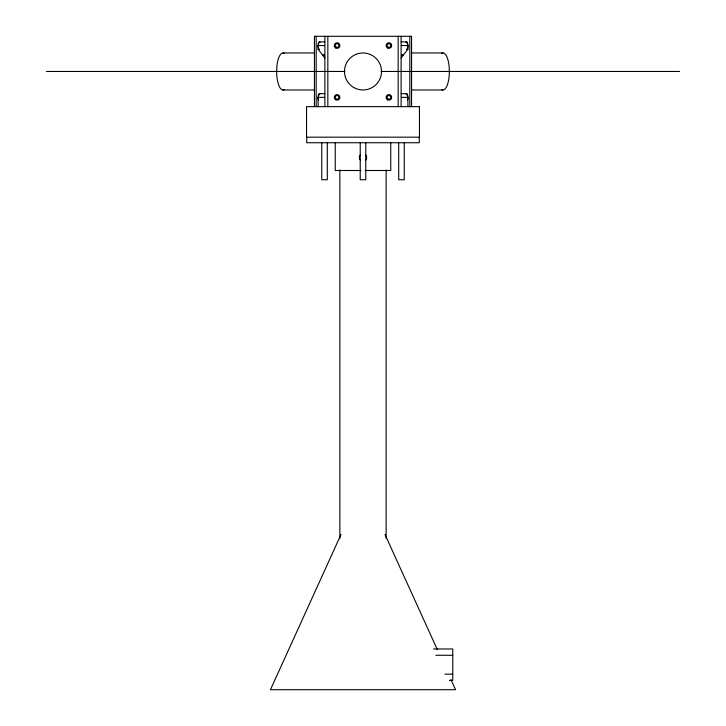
<?xml version="1.0" encoding="UTF-8"?>
<svg xmlns="http://www.w3.org/2000/svg" width="726" height="726" viewBox="0 0 726 726"><rect width="100%" height="100%" fill="white"/><g stroke="black" fill="none" stroke-linecap="round" stroke-linejoin="round"><path stroke-width="1.09" d="M341.029 534.427L270.453 689.7L455.547 689.7L450.873 679.418M401.088 57.98L407.912 49.259L407.912 45.556L401.396 45.556M319.349 41.854L324.785 41.854M401.215 41.854L406.651 41.854M324.604 45.556L318.088 45.556L318.088 49.259L324.912 57.98M318.088 49.259L319.349 49.259M406.651 49.259L407.912 49.259M282.986 52.962L314.213 52.962M411.787 52.962L443.014 52.962M322.435 54.813L324.604 54.813M401.396 54.813L403.565 54.813M46.437 71.466L344.886 71.466M381.114 71.466L679.563 71.466M282.986 89.979L314.213 89.979M411.787 89.979L443.014 89.979M319.349 93.681L324.785 93.681M401.215 93.681L406.651 93.681M324.604 97.384L318.088 97.384L318.088 106.64M401.396 97.384L407.912 97.384L407.912 106.64M360.922 170.501L335.24 170.501L335.24 142.732M365.078 170.501L390.76 170.501L390.76 142.732M433.54 648.98L452.77 648.98L452.77 680.443L449.376 680.443M435.809 655.269L452.77 655.269M444.856 674.155L452.77 674.155M384.971 534.427L437.324 649.598M419.274 137.178L419.274 142.732L306.726 142.732L306.726 137.178M411.551 106.64L411.551 36.3L314.449 36.3L314.449 106.64M409.818 36.3L409.818 106.64M404.246 142.895L404.246 179.749L398.71 179.749L398.692 142.895M401.115 36.3L401.115 106.64M398.166 36.3L398.166 106.64M386.141 169.948L386.141 538.529M365.777 142.895L365.777 179.749L360.232 179.749L360.223 142.895M339.859 169.948L339.859 538.529M327.834 36.3L327.834 106.64M327.308 142.895L327.308 179.749L321.763 179.749L321.754 142.895M324.885 36.3L324.885 106.64M316.182 36.3L316.182 106.64M365.532 154.874A3.694 3.657 0 0 1 365.532 160.201M360.468 160.201A3.694 3.657 0 0 1 360.468 154.874M406.124 94.017A3.703 1.27 -90 0 1 407.694 95.269A3.703 1.27 -90 0 1 407.549 99.997M406.923 49.168A3.703 1.27 90 0 0 407.095 49.023A3.703 1.27 -90 0 1 406.878 49.196M405.97 42.444A3.703 1.27 -90 0 1 407.64 43.233A3.703 1.27 -90 0 1 407.549 48.17M441.662 53.379A18.513 6.334 -90 0 1 449.34 71.466A18.513 6.334 -90 0 1 441.662 89.552M406.732 94.616A2.777 0.953 -90 0 1 407.531 98.4M406.914 42.888A2.777 0.953 -90 0 1 407.531 46.573M318.451 99.997A3.703 1.27 -90 0 1 318.306 95.269A3.703 1.27 -90 0 1 319.876 94.017M318.451 48.17A3.703 1.27 -90 0 1 318.36 43.233A3.703 1.27 -90 0 1 320.03 42.444M319.122 49.196A3.703 1.27 -90 0 1 318.886 48.996M284.338 89.552A18.513 6.334 -90 0 1 276.66 71.466A18.513 6.334 -90 0 1 284.338 53.379M318.469 98.4A2.777 0.953 -90 0 1 319.268 94.616M318.469 46.573A2.777 0.953 -90 0 1 319.086 42.888M419.456 106.64L306.544 106.64L306.544 137.178L419.456 137.178L419.456 106.64M336.156 98.99A1.851 1.851 0 0 0 338.933 97.384A1.851 1.851 0 0 0 336.156 95.778A1.851 1.851 0 0 0 336.156 98.99M387.993 98.99A1.851 1.851 0 0 0 390.76 97.384A1.851 1.851 0 0 0 387.993 95.778A1.851 1.851 0 0 0 387.993 98.99M387.993 47.154A1.851 1.851 0 0 0 390.76 45.556A1.851 1.851 0 0 0 387.993 43.95A1.851 1.851 0 0 0 387.993 47.154M336.156 47.154A1.851 1.851 0 0 0 338.933 45.556A1.851 1.851 0 0 0 336.156 43.95A1.851 1.851 0 0 0 336.156 47.154M335.702 99.789A2.777 2.777 0 0 0 339.859 97.384A2.777 2.777 0 0 0 335.702 94.979A2.777 2.777 0 0 0 335.702 99.789M387.53 99.789A2.777 2.777 0 0 0 391.686 97.384A2.777 2.777 0 0 0 387.53 94.979A2.777 2.777 0 0 0 387.53 99.789M335.702 47.961A2.777 2.777 0 0 0 339.859 45.556A2.777 2.777 0 0 0 335.702 43.152A2.777 2.777 0 0 0 335.702 47.961M387.53 47.961A2.777 2.777 0 0 0 391.686 45.556A2.777 2.777 0 0 0 387.53 43.152A2.777 2.777 0 0 0 387.53 47.961M353.743 87.501A18.513 18.513 0 0 0 381.513 71.466A18.513 18.513 0 0 0 353.743 55.439A18.513 18.513 0 0 0 353.743 87.501"/></g></svg>
